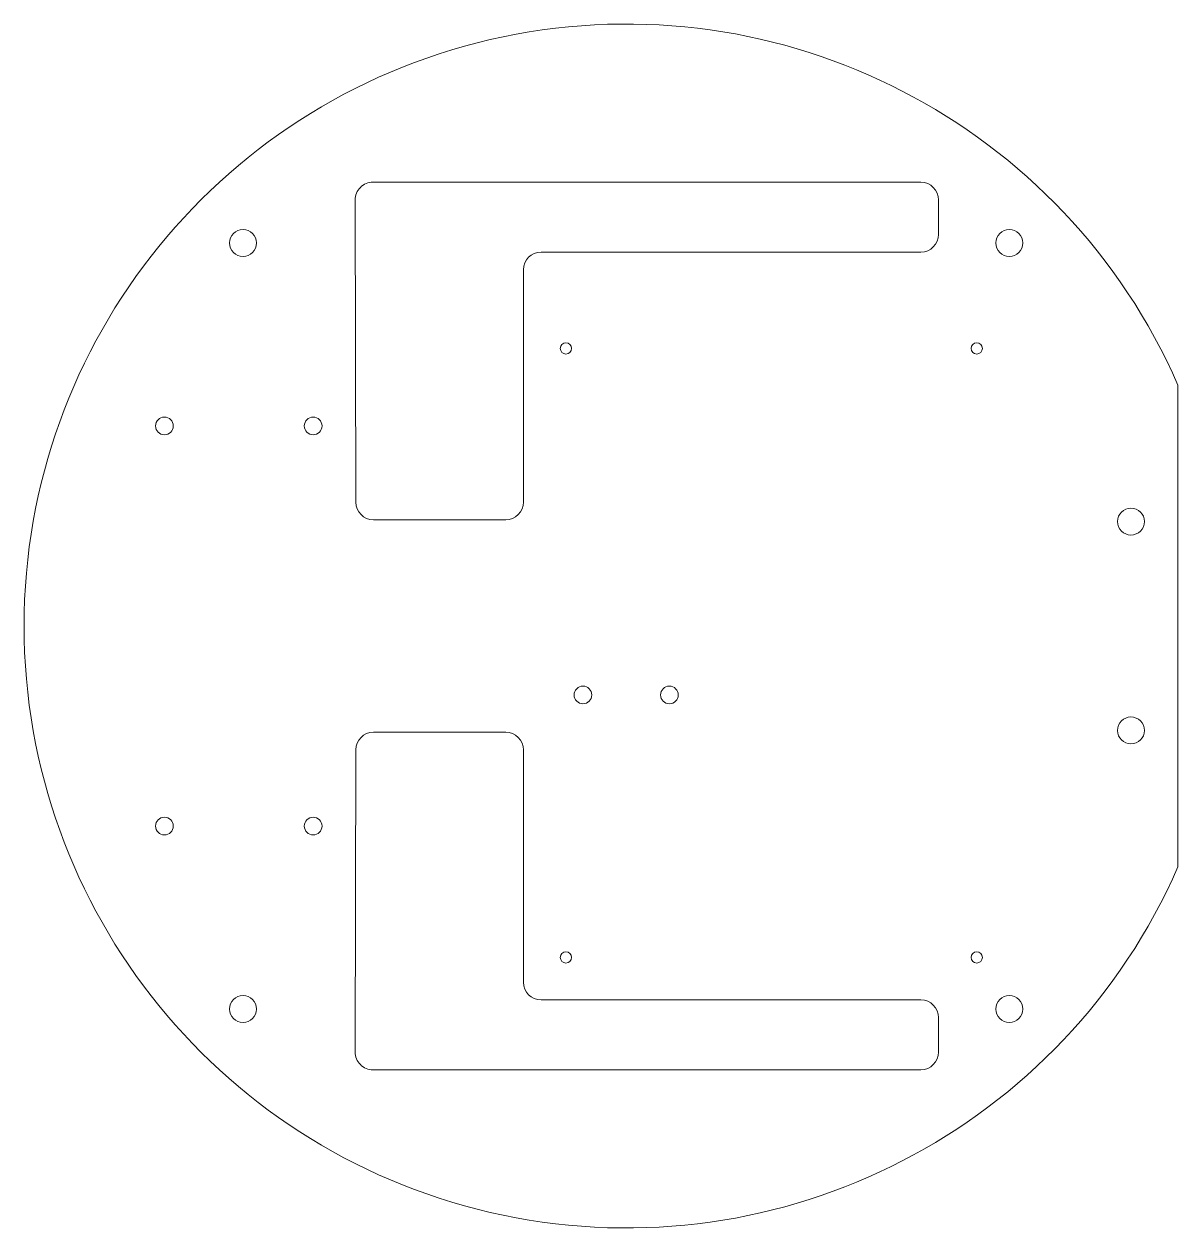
# Model space of a CAD drawing. Header units: millimetres. Extents: x -85 to 78, y -85 to 85.
import ezdxf

# ---------------------------------------------------------------- set-up
doc = ezdxf.new("R2010")
doc.units = ezdxf.units.MM

msp = doc.modelspace()

# ---------------------------------------------------------------- linework, layer by layer
at = {"color": 7, "linetype": 'Continuous', "lineweight": 0}
for p, q in [((-35.76, 62.67), (41.59, 62.67)), ((-38.17, 17.49), (-38.26, 60.16)), ((44.09, 60.17), (44.09, 55.3)), ((41.59, 52.8), (-12.01, 52.8)), ((-14.51, 50.3), (-14.51, 17.5)), ((77.89, 34.03), (77.89, -34.03)), ((-17.01, 15), (-35.67, 15)), ((-17.01, -15), (-35.67, -15)), ((-38.17, -17.49), (-38.26, -60.16)), ((-14.51, -50.3), (-14.51, -17.5)), ((41.59, -52.8), (-12.01, -52.8)), ((44.09, -60.17), (44.09, -55.3)), ((-35.76, -62.67), (41.59, -62.67))]:
    msp.add_line(p, q, dxfattribs=at)
for centre, radius in [((-54.09, 54.09), 1.9), ((54.09, 54.09), 1.9), ((-8.51, 39.2), 0.8), ((49.49, 39.2), 0.8), ((-65.19, 28.25), 1.25), ((-44.19, 28.25), 1.25), ((71.26, 14.75), 1.9), ((-6.1, -9.74), 1.25), ((6.1, -9.74), 1.25), ((71.26, -14.75), 1.9), ((-65.19, -28.25), 1.25), ((-44.19, -28.25), 1.25), ((-8.51, -46.8), 0.8), ((49.49, -46.8), 0.8), ((-54.09, -54.09), 1.9), ((54.09, -54.09), 1.9)]:
    msp.add_circle(centre, radius, dxfattribs=at)
for centre, radius, start, end in [((0, 0), 85, 23.5999, 336.4001), ((-35.76, 60.17), 2.5, 90, 180.1249), ((41.59, 60.17), 2.5, 0, 90), ((41.59, 55.3), 2.5, 270, 0), ((-12.01, 50.3), 2.5, 90, 180), ((-35.67, 17.5), 2.5, 180.1249, 270), ((-17.01, 17.5), 2.5, 270, 0), ((-35.67, -17.5), 2.5, 90, 179.8751), ((-17.01, -17.5), 2.5, 0, 90), ((-12.01, -50.3), 2.5, 180, 270), ((41.59, -55.3), 2.5, 0, 90), ((-35.76, -60.17), 2.5, 179.8751, 270), ((41.59, -60.17), 2.5, 270, 0)]:
    msp.add_arc(centre, radius, start, end, dxfattribs=at)

doc.saveas('drawing.dxf')
